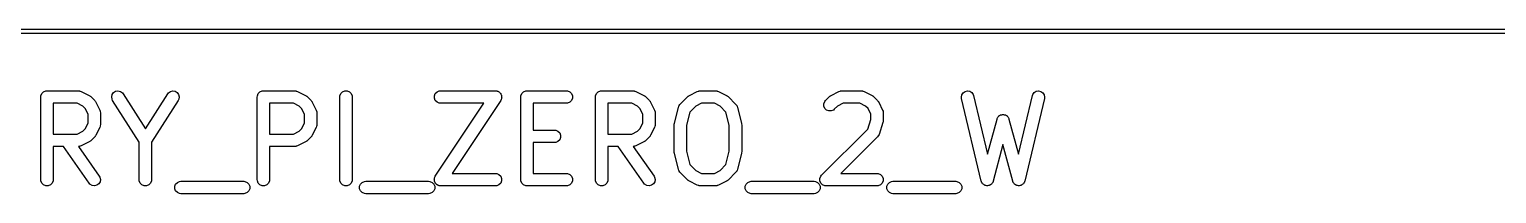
# Model space of a CAD drawing. Header units: millimetres. Extents: x 67 to 156, y -133 to -24.
# Drawn here: x 85.23 to 103, y -58.72 to -56.72 of the extents above; entities that cross this region are included whole.
import ezdxf

# ---------------------------------------------------------------- set-up
doc = ezdxf.new("R2010")
doc.units = ezdxf.units.MM
doc.layers.add('F.Courtyard', color=6, linetype='CONTINUOUS', true_color=0xff26e2)
doc.layers.add('F.Fab', color=9, linetype='CONTINUOUS', true_color=0xafafaf)

msp = doc.modelspace()

# ---------------------------------------------------------------- linework, layer by layer
at = {"layer": 'F.Courtyard', "linetype": 'CONTINUOUS'}
for p, q in [((136.75, -56.775), (70.25, -56.775)), ((70.275, -56.725), (136.725, -56.725))]:
    msp.add_line(p, q, dxfattribs=at)
at = {"layer": 'F.Fab', "linetype": 'CONTINUOUS'}
for p, q in [((85.36825, -57.545563), (85.369691, -57.530931)), ((85.36825, -58.546122), (85.36825, -57.545563)), ((85.369691, -57.530931), (85.38089, -57.503895)), ((85.38089, -57.503895), (85.401582, -57.483203)), ((85.401582, -57.483203), (85.428618, -57.472004)), ((85.428618, -57.472004), (85.44325, -57.470563)), ((85.44325, -57.470563), (85.824415, -57.470563)), ((85.824415, -57.470563), (85.839047, -57.472004)), ((85.839047, -57.472004), (85.841536, -57.473035)), ((85.841536, -57.473035), (85.844224, -57.473226)), ((85.844224, -57.473226), (85.857956, -57.478481)), ((85.857956, -57.478481), (85.953248, -57.526127)), ((85.953248, -57.526127), (85.959544, -57.53009)), ((85.959544, -57.53009), (85.961375, -57.530849)), ((85.961375, -57.530849), (85.963436, -57.53254)), ((85.963436, -57.53254), (85.965691, -57.53396)), ((85.965691, -57.53396), (85.966988, -57.535455)), ((85.966988, -57.535455), (85.972741, -57.540177)), ((85.972741, -57.540177), (86.020386, -57.587823)), ((86.225891, -57.543889), (86.232239, -57.515323)), ((86.230958, -57.572711), (86.225891, -57.543889)), ((86.237597, -57.585829), (86.230958, -57.572711)), ((86.232239, -57.515323), (86.249036, -57.49136)), ((86.249036, -57.49136), (86.273724, -57.475649)), ((86.273724, -57.475649), (86.302546, -57.470582)), ((86.302546, -57.470582), (86.331112, -57.47693)), ((86.331112, -57.47693), (86.355075, -57.493727)), ((86.355075, -57.493727), (86.364147, -57.505297)), ((86.364147, -57.505297), (86.634391, -57.929968)), ((86.634391, -57.929968), (86.904636, -57.505297)), ((86.904636, -57.505297), (86.913708, -57.493726)), ((86.913708, -57.493726), (86.937671, -57.47693)), ((86.937671, -57.47693), (86.966237, -57.470581)), ((86.966237, -57.470581), (86.995059, -57.475648)), ((86.995059, -57.475648), (87.019748, -57.491359)), ((87.019748, -57.491359), (87.036544, -57.515322)), ((87.037826, -57.57271), (87.031186, -57.585828)), ((87.036544, -57.515322), (87.042892, -57.543888)), ((87.042892, -57.543888), (87.037826, -57.57271)), ((87.988762, -57.545563), (87.990203, -57.530931)), ((87.988762, -58.546122), (87.988762, -57.545563)), ((87.990203, -57.530931), (88.001402, -57.503895)), ((88.001402, -57.503895), (88.022094, -57.483203)), ((88.022094, -57.483203), (88.04913, -57.472004)), ((88.04913, -57.472004), (88.063762, -57.470563)), ((88.063762, -57.470563), (88.444927, -57.470563)), ((88.444927, -57.470563), (88.459559, -57.472004)), ((88.459559, -57.472004), (88.462048, -57.473035)), ((88.462048, -57.473035), (88.464736, -57.473226)), ((88.464736, -57.473226), (88.478468, -57.478481)), ((88.478468, -57.478481), (88.57376, -57.526127)), ((88.57376, -57.526127), (88.580056, -57.53009)), ((88.580056, -57.53009), (88.581887, -57.530849)), ((88.581887, -57.530849), (88.583948, -57.53254)), ((88.583948, -57.53254), (88.586203, -57.53396)), ((88.586203, -57.53396), (88.5875, -57.535455)), ((88.5875, -57.535455), (88.593253, -57.540177)), ((88.593253, -57.540177), (88.640898, -57.587823)), ((88.989321, -57.545563), (88.990762, -57.530931)), ((88.989321, -58.546122), (88.989321, -57.545563)), ((88.990762, -57.530931), (89.001961, -57.503895)), ((89.001961, -57.503895), (89.022653, -57.483203)), ((89.022653, -57.483203), (89.049689, -57.472004)), ((89.049689, -57.472004), (89.078953, -57.472004)), ((89.078953, -57.472004), (89.105989, -57.483203)), ((89.105989, -57.483203), (89.126681, -57.503895)), ((89.126681, -57.503895), (89.13788, -57.530931)), ((89.13788, -57.530931), (89.139321, -57.545563)), ((89.139321, -57.545563), (89.139321, -58.546122)), ((90.134259, -57.530931), (90.145458, -57.503895)), ((90.134259, -57.560195), (90.134259, -57.530931)), ((90.145458, -57.587231), (90.134259, -57.560195)), ((90.145458, -57.503895), (90.16615, -57.483203)), ((90.16615, -57.483203), (90.193186, -57.472004)), ((90.193186, -57.472004), (90.207818, -57.470563)), ((90.207818, -57.470563), (90.874857, -57.470563)), ((90.874857, -57.470563), (90.889489, -57.472004)), ((90.889489, -57.472004), (90.896277, -57.474816)), ((90.896277, -57.474816), (90.903486, -57.476242)), ((90.903486, -57.476242), (90.909664, -57.480361)), ((90.909664, -57.480361), (90.916525, -57.483203)), ((90.916525, -57.483203), (90.92172, -57.488398)), ((90.92172, -57.488398), (90.927835, -57.492475)), ((90.927835, -57.492475), (90.931966, -57.498644)), ((90.931966, -57.498644), (90.937217, -57.503895)), ((90.937217, -57.503895), (90.940029, -57.510684)), ((90.944178, -57.574192), (90.937261, -57.587166)), ((90.940029, -57.510684), (90.944118, -57.51679)), ((90.944118, -57.51679), (90.945574, -57.52407)), ((90.945603, -57.566983), (90.944178, -57.574192)), ((90.945574, -57.52407), (90.948416, -57.530931)), ((90.948416, -57.560195), (90.945603, -57.566983)), ((90.948416, -57.530931), (90.948416, -57.538279)), ((90.948416, -57.538279), (90.949857, -57.545484)), ((90.949857, -57.545484), (90.948416, -57.552768)), ((90.948416, -57.552768), (90.948416, -57.560195)), ((91.181022, -57.545563), (91.182463, -57.530931)), ((91.181022, -58.546122), (91.181022, -57.545563)), ((91.182463, -57.530931), (91.193662, -57.503895)), ((91.193662, -57.503895), (91.214354, -57.483203)), ((91.214354, -57.483203), (91.24139, -57.472004)), ((91.24139, -57.472004), (91.256022, -57.470563)), ((91.256022, -57.470563), (91.732479, -57.470563)), ((91.732479, -57.470563), (91.747111, -57.472004)), ((91.747111, -57.472004), (91.774147, -57.483203)), ((91.774147, -57.483203), (91.794839, -57.503895)), ((91.794839, -57.503895), (91.806038, -57.530931)), ((91.806038, -57.560195), (91.794839, -57.587231)), ((91.806038, -57.530931), (91.806038, -57.560195)), ((92.08629, -57.545563), (92.087731, -57.530931)), ((92.08629, -58.546122), (92.08629, -57.545563)), ((92.087731, -57.530931), (92.09893, -57.503895)), ((92.09893, -57.503895), (92.119622, -57.483203)), ((92.119622, -57.483203), (92.146658, -57.472004)), ((92.146658, -57.472004), (92.16129, -57.470563)), ((92.16129, -57.470563), (92.542455, -57.470563)), ((92.542455, -57.470563), (92.557087, -57.472004)), ((92.557087, -57.472004), (92.559576, -57.473035)), ((92.559576, -57.473035), (92.562264, -57.473226)), ((92.562264, -57.473226), (92.575996, -57.478481)), ((92.575996, -57.478481), (92.671288, -57.526127)), ((92.671288, -57.526127), (92.677584, -57.53009)), ((92.677584, -57.53009), (92.679415, -57.530849)), ((92.679415, -57.530849), (92.681476, -57.53254)), ((92.681476, -57.53254), (92.683731, -57.53396)), ((92.683731, -57.53396), (92.685028, -57.535455)), ((92.685028, -57.535455), (92.690781, -57.540177)), ((92.690781, -57.540177), (92.738426, -57.587823)), ((93.108816, -57.635467), (93.204107, -57.540176)), ((93.204107, -57.540176), (93.209857, -57.535455)), ((93.209857, -57.535455), (93.211156, -57.533959)), ((93.211156, -57.533959), (93.21341, -57.532539)), ((93.21341, -57.532539), (93.215472, -57.530848)), ((93.215472, -57.530848), (93.217304, -57.530089)), ((93.217304, -57.530089), (93.223599, -57.526127)), ((93.223599, -57.526127), (93.318891, -57.478481)), ((93.318891, -57.478481), (93.332623, -57.473226)), ((93.332623, -57.473226), (93.33531, -57.473035)), ((93.33531, -57.473035), (93.3378, -57.472004)), ((93.3378, -57.472004), (93.352432, -57.470563)), ((93.352432, -57.470563), (93.543014, -57.470563)), ((93.543014, -57.470563), (93.557646, -57.472004)), ((93.557646, -57.472004), (93.560135, -57.473035)), ((93.560135, -57.473035), (93.562823, -57.473226)), ((93.562823, -57.473226), (93.576555, -57.478481)), ((93.576555, -57.478481), (93.671847, -57.526127)), ((93.671847, -57.526127), (93.678143, -57.53009)), ((93.678143, -57.53009), (93.679974, -57.530849)), ((93.679974, -57.530849), (93.682035, -57.53254)), ((93.682035, -57.53254), (93.68429, -57.53396)), ((93.68429, -57.53396), (93.685587, -57.535455)), ((93.685587, -57.535455), (93.691339, -57.540176)), ((93.691339, -57.540176), (93.78663, -57.635467)), ((94.871706, -57.587822), (94.919352, -57.540176)), ((94.919352, -57.540176), (94.925104, -57.535455)), ((94.925104, -57.535455), (94.926401, -57.53396)), ((94.926401, -57.53396), (94.928655, -57.532541)), ((94.928655, -57.532541), (94.930718, -57.530848)), ((94.930718, -57.530848), (94.932549, -57.530089)), ((94.932549, -57.530089), (94.938844, -57.526127)), ((94.938844, -57.526127), (95.034135, -57.478481)), ((95.034135, -57.478481), (95.047867, -57.473226)), ((95.047867, -57.473226), (95.050554, -57.473035)), ((95.050554, -57.473035), (95.053044, -57.472004)), ((95.053044, -57.472004), (95.067676, -57.470563)), ((95.067676, -57.470563), (95.305905, -57.470563)), ((95.305905, -57.470563), (95.320537, -57.472004)), ((95.320537, -57.472004), (95.323025, -57.473034)), ((95.323025, -57.473034), (95.325715, -57.473226)), ((95.325715, -57.473226), (95.339446, -57.478481)), ((95.339446, -57.478481), (95.434737, -57.526127)), ((95.434737, -57.526127), (95.441033, -57.53009)), ((95.441033, -57.53009), (95.442864, -57.530849)), ((95.442864, -57.530849), (95.444925, -57.53254)), ((95.444925, -57.53254), (95.44718, -57.53396)), ((95.44718, -57.53396), (95.448477, -57.535455)), ((95.448477, -57.535455), (95.454229, -57.540176)), ((95.454229, -57.540176), (95.501875, -57.587822)), ((96.51739, -57.548367), (96.522023, -57.519472)), ((96.519378, -57.562935), (96.51739, -57.548367)), ((96.757606, -58.563494), (96.519378, -57.562935)), ((96.522023, -57.519472), (96.537359, -57.49455)), ((96.537359, -57.49455), (96.561066, -57.477393)), ((96.561066, -57.477393), (96.589534, -57.470615)), ((96.589534, -57.470615), (96.618429, -57.475248)), ((96.618429, -57.475248), (96.643351, -57.490584)), ((96.643351, -57.490584), (96.660508, -57.514291)), ((96.660508, -57.514291), (96.665298, -57.528191)), ((96.665298, -57.528191), (96.834682, -58.239605)), ((97.207615, -58.239606), (97.377, -57.528191)), ((97.522921, -57.562934), (97.284691, -58.563494)), ((97.377, -57.528191), (97.38179, -57.514291)), ((97.38179, -57.514291), (97.398947, -57.490584)), ((97.398947, -57.490584), (97.423869, -57.475247)), ((97.423869, -57.475247), (97.452764, -57.470615)), ((97.452764, -57.470615), (97.481232, -57.477393)), ((97.481232, -57.477393), (97.504939, -57.49455)), ((97.504939, -57.49455), (97.520275, -57.519472)), ((97.520275, -57.519472), (97.524908, -57.548366)), ((97.524908, -57.548366), (97.522921, -57.562934)), ((85.80671, -57.620563), (85.51825, -57.620563)), ((85.51825, -57.620563), (85.51825, -57.994666)), ((85.875279, -57.654847), (85.80671, -57.620563)), ((85.905713, -57.685283), (85.875279, -57.654847)), ((85.939998, -57.753851), (85.905713, -57.685283)), ((85.939998, -57.861377), (85.939998, -57.753851)), ((86.020386, -57.587823), (86.025106, -57.593574)), ((86.025106, -57.593574), (86.026601, -57.594871)), ((86.026601, -57.594871), (86.028019, -57.597124)), ((86.028019, -57.597124), (86.029713, -57.599188)), ((86.029713, -57.599188), (86.030471, -57.601019)), ((86.030471, -57.601019), (86.034434, -57.607314)), ((86.034434, -57.607314), (86.08208, -57.702605)), ((86.08208, -57.702605), (86.087335, -57.716337)), ((86.087335, -57.716337), (86.087525, -57.719024)), ((86.087525, -57.719024), (86.088557, -57.721514)), ((86.088557, -57.721514), (86.089998, -57.736146)), ((86.089998, -57.736146), (86.089998, -57.879083)), ((86.559392, -58.091506), (86.237597, -57.585829)), ((87.031186, -57.585828), (86.709392, -58.091506)), ((88.427222, -57.620563), (88.138762, -57.620563)), ((88.138762, -57.620563), (88.138762, -57.994666)), ((88.495791, -57.654847), (88.427222, -57.620563)), ((88.526225, -57.685283), (88.495791, -57.654847)), ((88.56051, -57.753851), (88.526225, -57.685283)), ((88.56051, -57.861377), (88.56051, -57.753851)), ((88.640898, -57.587823), (88.645618, -57.593574)), ((88.645618, -57.593574), (88.647113, -57.594871)), ((88.647113, -57.594871), (88.648531, -57.597124)), ((88.648531, -57.597124), (88.650225, -57.599188)), ((88.650225, -57.599188), (88.650983, -57.601019)), ((88.650983, -57.601019), (88.654946, -57.607314)), ((88.654946, -57.607314), (88.702592, -57.702605)), ((88.702592, -57.702605), (88.707847, -57.716337)), ((88.707847, -57.716337), (88.708037, -57.719024)), ((88.708037, -57.719024), (88.709069, -57.721514)), ((88.709069, -57.721514), (88.71051, -57.736146)), ((88.71051, -57.736146), (88.71051, -57.879083)), ((90.145414, -58.504519), (90.734718, -57.620563)), ((90.16615, -57.607923), (90.145458, -57.587231)), ((90.193186, -57.619122), (90.16615, -57.607923)), ((90.207818, -57.620563), (90.193186, -57.619122)), ((90.734718, -57.620563), (90.207818, -57.620563)), ((90.937261, -57.587166), (90.347957, -58.471122)), ((91.732479, -57.620563), (91.331022, -57.620563)), ((91.331022, -57.620563), (91.331022, -57.94702)), ((91.747111, -57.619122), (91.732479, -57.620563)), ((91.774147, -57.607923), (91.747111, -57.619122)), ((91.794839, -57.587231), (91.774147, -57.607923)), ((92.52475, -57.620563), (92.23629, -57.620563)), ((92.23629, -57.620563), (92.23629, -57.994666)), ((92.593319, -57.654847), (92.52475, -57.620563)), ((92.623753, -57.685283), (92.593319, -57.654847)), ((92.658038, -57.753851), (92.623753, -57.685283)), ((92.658038, -57.861377), (92.658038, -57.753851)), ((92.738426, -57.587823), (92.743146, -57.593574)), ((92.743146, -57.593574), (92.744641, -57.594871)), ((92.744641, -57.594871), (92.746059, -57.597124)), ((92.746059, -57.597124), (92.747753, -57.599188)), ((92.747753, -57.599188), (92.748511, -57.601019)), ((92.748511, -57.601019), (92.752474, -57.607314)), ((92.752474, -57.607314), (92.80012, -57.702605)), ((92.80012, -57.702605), (92.805375, -57.716337)), ((92.805375, -57.716337), (92.805565, -57.719024)), ((92.805565, -57.719024), (92.806597, -57.721514)), ((92.806597, -57.721514), (92.808038, -57.736146)), ((92.808038, -57.736146), (92.808038, -57.879083)), ((93.041442, -57.860893), (93.089088, -57.670309)), ((93.089088, -57.670309), (93.094035, -57.656464)), ((93.094035, -57.656464), (93.097355, -57.651982)), ((93.097355, -57.651982), (93.099489, -57.646832)), ((93.099489, -57.646832), (93.108816, -57.635467)), ((93.229571, -57.726843), (93.189203, -57.888317)), ((93.301567, -57.654848), (93.229571, -57.726843)), ((93.370137, -57.620563), (93.301567, -57.654848)), ((93.525309, -57.620563), (93.370137, -57.620563)), ((93.593879, -57.654848), (93.525309, -57.620563)), ((93.665874, -57.726843), (93.593879, -57.654848)), ((93.706243, -57.888318), (93.665874, -57.726843)), ((93.78663, -57.635467), (93.795958, -57.646832)), ((93.795958, -57.646832), (93.798092, -57.651985)), ((93.798092, -57.651985), (93.801411, -57.656464)), ((93.801411, -57.656464), (93.806358, -57.67031)), ((93.806358, -57.67031), (93.854004, -57.860893)), ((94.85118, -57.626224), (94.862379, -57.599187)), ((94.85118, -57.655486), (94.85118, -57.626224)), ((94.862379, -57.682523), (94.85118, -57.655486)), ((94.862379, -57.599187), (94.871706, -57.587822)), ((94.883071, -57.703215), (94.862379, -57.682523)), ((94.910108, -57.714414), (94.883071, -57.703215)), ((94.93937, -57.714414), (94.910108, -57.714414)), ((94.966407, -57.703215), (94.93937, -57.714414)), ((94.977772, -57.693888), (94.966407, -57.703215)), ((95.016812, -57.654847), (94.977772, -57.693888)), ((95.085381, -57.620563), (95.016812, -57.654847)), ((95.2882, -57.620563), (95.085381, -57.620563)), ((95.356768, -57.654847), (95.2882, -57.620563)), ((95.387203, -57.685282), (95.356768, -57.654847)), ((95.421487, -57.75385), (95.387203, -57.685282)), ((95.421487, -57.819267), (95.421487, -57.75385)), ((95.501875, -57.587822), (95.506593, -57.593571)), ((95.506593, -57.593571), (95.508092, -57.594871)), ((95.508092, -57.594871), (95.509513, -57.597129)), ((95.509513, -57.597129), (95.511203, -57.599188)), ((95.511203, -57.599188), (95.51196, -57.601017)), ((95.51196, -57.601017), (95.515924, -57.607314)), ((95.515924, -57.607314), (95.563569, -57.702605)), ((95.563569, -57.702605), (95.568824, -57.716337)), ((95.568824, -57.716337), (95.569014, -57.719024)), ((95.569014, -57.719024), (95.570046, -57.721514)), ((95.570046, -57.721514), (95.571487, -57.736146)), ((95.571487, -57.736146), (95.571487, -57.831437)), ((85.875279, -57.960381), (85.905713, -57.929945)), ((85.905713, -57.929945), (85.939998, -57.861377)), ((86.08208, -57.912624), (86.034434, -58.007915)), ((86.087335, -57.898892), (86.08208, -57.912624)), ((86.087525, -57.896204), (86.087335, -57.898892)), ((86.088557, -57.893715), (86.087525, -57.896204)), ((86.089998, -57.879083), (86.088557, -57.893715)), ((88.495791, -57.960381), (88.526225, -57.929945)), ((88.526225, -57.929945), (88.56051, -57.861377)), ((88.702592, -57.912624), (88.654946, -58.007915)), ((88.707847, -57.898892), (88.702592, -57.912624)), ((88.708037, -57.896204), (88.707847, -57.898892)), ((88.709069, -57.893715), (88.708037, -57.896204)), ((88.71051, -57.879083), (88.709069, -57.893715)), ((92.593319, -57.960381), (92.623753, -57.929945)), ((92.623753, -57.929945), (92.658038, -57.861377)), ((92.80012, -57.912624), (92.752474, -58.007915)), ((92.805375, -57.898892), (92.80012, -57.912624)), ((92.805565, -57.896204), (92.805375, -57.898892)), ((92.806597, -57.893715), (92.805565, -57.896204)), ((92.808038, -57.879083), (92.806597, -57.893715)), ((93.039203, -57.879083), (93.039454, -57.876529)), ((93.039203, -58.212603), (93.039203, -57.879083)), ((93.039292, -57.875437), (93.040101, -57.869963)), ((93.039454, -57.876529), (93.039292, -57.875437)), ((93.040101, -57.869963), (93.040644, -57.864451)), ((93.040644, -57.864451), (93.041066, -57.863429)), ((93.041066, -57.863429), (93.041442, -57.860893)), ((93.189203, -57.888317), (93.189203, -58.203368)), ((93.706243, -58.203367), (93.706243, -57.888318)), ((93.854004, -57.860893), (93.854379, -57.86343)), ((93.854379, -57.86343), (93.854802, -57.864451)), ((93.854802, -57.864451), (93.855343, -57.869953)), ((93.855343, -57.869953), (93.856155, -57.875438)), ((93.856155, -57.875438), (93.855991, -57.876533)), ((93.855991, -57.876533), (93.856243, -57.879083)), ((93.856243, -57.879083), (93.856243, -58.212603)), ((94.824061, -58.493089), (95.383289, -57.93386)), ((95.383289, -57.93386), (95.421487, -57.819267)), ((95.567638, -57.855153), (95.519993, -57.998091)), ((95.569287, -57.847901), (95.567638, -57.855153)), ((95.570046, -57.846069), (95.569287, -57.847901)), ((95.570307, -57.843413), (95.570046, -57.846069)), ((95.570898, -57.840817), (95.570307, -57.843413)), ((95.571487, -57.831437), (95.570757, -57.838842)), ((95.570757, -57.838842), (95.570898, -57.840817)), ((96.834682, -58.239605), (96.948681, -57.812112)), ((96.948681, -57.812112), (96.949966, -57.808683)), ((96.949966, -57.808683), (96.950158, -57.807244)), ((96.950158, -57.807244), (96.951147, -57.805534)), ((96.951147, -57.805534), (96.953844, -57.798345)), ((96.953844, -57.798345), (96.959861, -57.790484)), ((96.959861, -57.790484), (96.96482, -57.781919)), ((96.96482, -57.781919), (96.968677, -57.778966)), ((96.968677, -57.778966), (96.971631, -57.775108)), ((96.971631, -57.775108), (96.980198, -57.770147)), ((96.980198, -57.770147), (96.988058, -57.764132)), ((96.988058, -57.764132), (96.99275, -57.76288)), ((96.99275, -57.76288), (96.996956, -57.760446)), ((96.996956, -57.760446), (97.006773, -57.759141)), ((97.006773, -57.759141), (97.016334, -57.756592)), ((97.016334, -57.756592), (97.021146, -57.757231)), ((97.021146, -57.757231), (97.025965, -57.756591)), ((97.025965, -57.756591), (97.035532, -57.759142)), ((97.035532, -57.759142), (97.045342, -57.760446)), ((97.045342, -57.760446), (97.049546, -57.76288)), ((97.049546, -57.76288), (97.05424, -57.764132)), ((97.05424, -57.764132), (97.062099, -57.770147)), ((97.062099, -57.770147), (97.070667, -57.775108)), ((97.070667, -57.775108), (97.07362, -57.778965)), ((97.07362, -57.778965), (97.077478, -57.781919)), ((97.077478, -57.781919), (97.082438, -57.790486)), ((97.082438, -57.790486), (97.088454, -57.798346)), ((97.088454, -57.798346), (97.091149, -57.805533)), ((97.091149, -57.805533), (97.09214, -57.807244)), ((97.09214, -57.807244), (97.092331, -57.808684)), ((97.092331, -57.808684), (97.093617, -57.812112)), ((97.093617, -57.812112), (97.207615, -58.239606)), ((85.51825, -57.994666), (85.80671, -57.994666)), ((85.80671, -57.994666), (85.875279, -57.960381)), ((85.953248, -58.089102), (85.857956, -58.136748)), ((85.959544, -58.085138), (85.953248, -58.089102)), ((85.961375, -58.08438), (85.959544, -58.085138)), ((85.963436, -58.082688), (85.961375, -58.08438)), ((85.965691, -58.081269), (85.963436, -58.082688)), ((85.966988, -58.079773), (85.965691, -58.081269)), ((85.972741, -58.075052), (85.966988, -58.079773)), ((86.020386, -58.027406), (85.972741, -58.075052)), ((86.025106, -58.021654), (86.020386, -58.027406)), ((86.026601, -58.020358), (86.025106, -58.021654)), ((86.028019, -58.018104), (86.026601, -58.020358)), ((86.029713, -58.016041), (86.028019, -58.018104)), ((86.030471, -58.014209), (86.029713, -58.016041)), ((86.034434, -58.007915), (86.030471, -58.014209)), ((86.559392, -58.546122), (86.559392, -58.091506)), ((86.709392, -58.091506), (86.709392, -58.546122)), ((88.138762, -57.994666), (88.427222, -57.994666)), ((88.427222, -57.994666), (88.495791, -57.960381)), ((88.57376, -58.089102), (88.478468, -58.136748)), ((88.580056, -58.085138), (88.57376, -58.089102)), ((88.581887, -58.08438), (88.580056, -58.085138)), ((88.583948, -58.082688), (88.581887, -58.08438)), ((88.586203, -58.081269), (88.583948, -58.082688)), ((88.5875, -58.079773), (88.586203, -58.081269)), ((88.593253, -58.075052), (88.5875, -58.079773)), ((88.640898, -58.027406), (88.593253, -58.075052)), ((88.645618, -58.021654), (88.640898, -58.027406)), ((88.647113, -58.020358), (88.645618, -58.021654)), ((88.648531, -58.018104), (88.647113, -58.020358)), ((88.650225, -58.016041), (88.648531, -58.018104)), ((88.650983, -58.014209), (88.650225, -58.016041)), ((88.654946, -58.007915), (88.650983, -58.014209)), ((91.331022, -57.94702), (91.589542, -57.94702)), ((91.589542, -58.09702), (91.331022, -58.09702)), ((91.331022, -58.09702), (91.331022, -58.471122)), ((91.589542, -57.94702), (91.604174, -57.948461)), ((91.604174, -58.095579), (91.589542, -58.09702)), ((91.604174, -57.948461), (91.63121, -57.95966)), ((91.63121, -58.08438), (91.604174, -58.095579)), ((91.63121, -57.95966), (91.651902, -57.980352)), ((91.651902, -58.063688), (91.63121, -58.08438)), ((91.651902, -57.980352), (91.663101, -58.007388)), ((91.663101, -58.036652), (91.651902, -58.063688)), ((91.663101, -58.007388), (91.663101, -58.036652)), ((92.23629, -57.994666), (92.52475, -57.994666)), ((92.52475, -57.994666), (92.593319, -57.960381)), ((92.671288, -58.089102), (92.575996, -58.136748)), ((92.677584, -58.085138), (92.671288, -58.089102)), ((92.679415, -58.08438), (92.677584, -58.085138)), ((92.681476, -58.082688), (92.679415, -58.08438)), ((92.683731, -58.081269), (92.681476, -58.082688)), ((92.685028, -58.079773), (92.683731, -58.081269)), ((92.690781, -58.075052), (92.685028, -58.079773)), ((92.738426, -58.027406), (92.690781, -58.075052)), ((92.743146, -58.021654), (92.738426, -58.027406)), ((92.744641, -58.020358), (92.743146, -58.021654)), ((92.746059, -58.018104), (92.744641, -58.020358)), ((92.747753, -58.016041), (92.746059, -58.018104)), ((92.748511, -58.014209), (92.747753, -58.016041)), ((92.752474, -58.007915), (92.748511, -58.014209)), ((95.501875, -58.027407), (95.05816, -58.471122)), ((95.511203, -58.016042), (95.501875, -58.027407)), ((95.512235, -58.013549), (95.511203, -58.016042)), ((95.513999, -58.011516), (95.512235, -58.013549)), ((95.519993, -57.998091), (95.513999, -58.011516)), ((85.642429, -58.144666), (85.51825, -58.144666)), ((85.51825, -58.144666), (85.51825, -58.546122)), ((85.953556, -58.589132), (85.642429, -58.144666)), ((85.839047, -58.143225), (85.825455, -58.144563)), ((85.825455, -58.144563), (86.07644, -58.503112)), ((85.841536, -58.142193), (85.839047, -58.143225)), ((85.844224, -58.142003), (85.841536, -58.142193)), ((85.857956, -58.136748), (85.844224, -58.142003)), ((88.444927, -58.144666), (88.138762, -58.144666)), ((88.138762, -58.144666), (88.138762, -58.546122)), ((88.459559, -58.143225), (88.444927, -58.144666)), ((88.462048, -58.142193), (88.459559, -58.143225)), ((88.464736, -58.142003), (88.462048, -58.142193)), ((88.478468, -58.136748), (88.464736, -58.142003)), ((92.360469, -58.144666), (92.23629, -58.144666)), ((92.23629, -58.144666), (92.23629, -58.546122)), ((92.671596, -58.589132), (92.360469, -58.144666)), ((92.557087, -58.143225), (92.543495, -58.144563)), ((92.543495, -58.144563), (92.79448, -58.503112)), ((92.559576, -58.142193), (92.557087, -58.143225)), ((92.562264, -58.142003), (92.559576, -58.142193)), ((92.575996, -58.136748), (92.562264, -58.142003)), ((93.039454, -58.215156), (93.039203, -58.212603)), ((93.039292, -58.216249), (93.039454, -58.215156)), ((93.040101, -58.221722), (93.039292, -58.216249)), ((93.040644, -58.227235), (93.040101, -58.221722)), ((93.041066, -58.228256), (93.040644, -58.227235)), ((93.041442, -58.230793), (93.041066, -58.228256)), ((93.089088, -58.421376), (93.041442, -58.230793)), ((93.189203, -58.203368), (93.229571, -58.364841)), ((93.665874, -58.364841), (93.706243, -58.203367)), ((93.854004, -58.230793), (93.806358, -58.421375)), ((93.854379, -58.228255), (93.854004, -58.230793)), ((93.854802, -58.227235), (93.854379, -58.228255)), ((93.855343, -58.221732), (93.854802, -58.227235)), ((93.856155, -58.216248), (93.855343, -58.221732)), ((93.856243, -58.212603), (93.855991, -58.215152)), ((93.855991, -58.215152), (93.856155, -58.216248)), ((97.021148, -58.122516), (96.903034, -58.565447)), ((97.139263, -58.565446), (97.021148, -58.122516)), ((93.094035, -58.435221), (93.089088, -58.421376)), ((93.097354, -58.439701), (93.094035, -58.435221)), ((93.099488, -58.444852), (93.097354, -58.439701)), ((93.108816, -58.456218), (93.099488, -58.444852)), ((93.204107, -58.55151), (93.108816, -58.456218)), ((93.229571, -58.364841), (93.301567, -58.436838)), ((93.301567, -58.436838), (93.370136, -58.471122)), ((93.52531, -58.471122), (93.593878, -58.436837)), ((93.593878, -58.436837), (93.665874, -58.364841)), ((93.786631, -58.456217), (93.691339, -58.55151)), ((93.795958, -58.444852), (93.786631, -58.456217)), ((93.798091, -58.439701), (93.795958, -58.444852)), ((93.801411, -58.435221), (93.798091, -58.439701)), ((93.806358, -58.421375), (93.801411, -58.435221)), ((85.369691, -58.560754), (85.36825, -58.546122)), ((85.38089, -58.58779), (85.369691, -58.560754)), ((85.401582, -58.608482), (85.38089, -58.58779)), ((85.428618, -58.619681), (85.401582, -58.608482)), ((85.457882, -58.619681), (85.428618, -58.619681)), ((85.484918, -58.608482), (85.457882, -58.619681)), ((85.50561, -58.58779), (85.484918, -58.608482)), ((85.516809, -58.560754), (85.50561, -58.58779)), ((85.51825, -58.546122), (85.516809, -58.560754)), ((85.963127, -58.600292), (85.953556, -58.589132)), ((85.987806, -58.616019), (85.963127, -58.600292)), ((86.016623, -58.621104), (85.987806, -58.616019)), ((86.045194, -58.614775), (86.016623, -58.621104)), ((86.069168, -58.597993), (86.045194, -58.614775)), ((86.084895, -58.573314), (86.069168, -58.597993)), ((86.07644, -58.503112), (86.083651, -58.515926)), ((86.083651, -58.515926), (86.08998, -58.544496)), ((86.08998, -58.544496), (86.084895, -58.573314)), ((86.560833, -58.560754), (86.559392, -58.546122)), ((86.572032, -58.58779), (86.560833, -58.560754)), ((86.592724, -58.608482), (86.572032, -58.58779)), ((86.61976, -58.619681), (86.592724, -58.608482)), ((86.649024, -58.619681), (86.61976, -58.619681)), ((86.67606, -58.608482), (86.649024, -58.619681)), ((86.696752, -58.58779), (86.67606, -58.608482)), ((86.707951, -58.560754), (86.696752, -58.58779)), ((86.709392, -58.546122), (86.707951, -58.560754)), ((86.989644, -58.626782), (87.000843, -58.599746)), ((86.989644, -58.656046), (86.989644, -58.626782)), ((87.000843, -58.599746), (87.021535, -58.579054)), ((87.021535, -58.579054), (87.048571, -58.567855)), ((87.048571, -58.567855), (87.063203, -58.566414)), ((87.063203, -58.566414), (87.825533, -58.566414)), ((87.825533, -58.566414), (87.840165, -58.567855)), ((87.840165, -58.567855), (87.867201, -58.579054)), ((87.867201, -58.579054), (87.887893, -58.599746)), ((87.887893, -58.599746), (87.899092, -58.626782)), ((87.899092, -58.626782), (87.899092, -58.656046)), ((87.990203, -58.560754), (87.988762, -58.546122)), ((88.001402, -58.58779), (87.990203, -58.560754)), ((88.022094, -58.608482), (88.001402, -58.58779)), ((88.04913, -58.619681), (88.022094, -58.608482)), ((88.078394, -58.619681), (88.04913, -58.619681)), ((88.10543, -58.608482), (88.078394, -58.619681)), ((88.126122, -58.58779), (88.10543, -58.608482)), ((88.137321, -58.560754), (88.126122, -58.58779)), ((88.138762, -58.546122), (88.137321, -58.560754)), ((88.990762, -58.560754), (88.989321, -58.546122)), ((89.001961, -58.58779), (88.990762, -58.560754)), ((89.022653, -58.608482), (89.001961, -58.58779)), ((89.049689, -58.619681), (89.022653, -58.608482)), ((89.078953, -58.619681), (89.049689, -58.619681)), ((89.105989, -58.608482), (89.078953, -58.619681)), ((89.126681, -58.58779), (89.105989, -58.608482)), ((89.13788, -58.560754), (89.126681, -58.58779)), ((89.139321, -58.546122), (89.13788, -58.560754)), ((89.228991, -58.626782), (89.24019, -58.599746)), ((89.228991, -58.656046), (89.228991, -58.626782)), ((89.24019, -58.599746), (89.260882, -58.579054)), ((89.260882, -58.579054), (89.287918, -58.567855)), ((89.287918, -58.567855), (89.30255, -58.566414)), ((89.30255, -58.566414), (90.06488, -58.566414)), ((90.06488, -58.566414), (90.079512, -58.567855)), ((90.079512, -58.567855), (90.106548, -58.579054)), ((90.106548, -58.579054), (90.12724, -58.599746)), ((90.12724, -58.599746), (90.138439, -58.626782)), ((90.132818, -58.546201), (90.134259, -58.538916)), ((90.134259, -58.553405), (90.132818, -58.546201)), ((90.134259, -58.53149), (90.137071, -58.524701)), ((90.134259, -58.538916), (90.134259, -58.53149)), ((90.134259, -58.560754), (90.134259, -58.553405)), ((90.1371, -58.567614), (90.134259, -58.560754)), ((90.137071, -58.524701), (90.138497, -58.517493)), ((90.138557, -58.574895), (90.1371, -58.567614)), ((90.138439, -58.626782), (90.138439, -58.656046)), ((90.138497, -58.517493), (90.145414, -58.504519)), ((90.142645, -58.581), (90.138557, -58.574895)), ((90.145458, -58.58779), (90.142645, -58.581)), ((90.150708, -58.59304), (90.145458, -58.58779)), ((90.15484, -58.59921), (90.150708, -58.59304)), ((90.160954, -58.603286), (90.15484, -58.59921)), ((90.16615, -58.608482), (90.160954, -58.603286)), ((90.17301, -58.611323), (90.16615, -58.608482)), ((90.179189, -58.615443), (90.17301, -58.611323)), ((90.186397, -58.616868), (90.179189, -58.615443)), ((90.193186, -58.619681), (90.186397, -58.616868)), ((90.207818, -58.621122), (90.193186, -58.619681)), ((90.207897, -58.621122), (90.207818, -58.621122)), ((90.874857, -58.621122), (90.207897, -58.621122)), ((90.347957, -58.471122), (90.874857, -58.471122)), ((90.874857, -58.471122), (90.889489, -58.472563)), ((90.889489, -58.619681), (90.874857, -58.621122)), ((90.889489, -58.472563), (90.916525, -58.483762)), ((90.916525, -58.608482), (90.889489, -58.619681)), ((90.916525, -58.483762), (90.937217, -58.504454)), ((90.937217, -58.58779), (90.916525, -58.608482)), ((90.937217, -58.504454), (90.948416, -58.53149)), ((90.948416, -58.560754), (90.937217, -58.58779)), ((90.948416, -58.53149), (90.948416, -58.560754)), ((91.182463, -58.560753), (91.181022, -58.546122)), ((91.182463, -58.560754), (91.182463, -58.560753)), ((91.193662, -58.58779), (91.182463, -58.560754)), ((91.214354, -58.608482), (91.193662, -58.58779)), ((91.24139, -58.619681), (91.214354, -58.608482)), ((91.256022, -58.621122), (91.24139, -58.619681)), ((91.732479, -58.621122), (91.256022, -58.621122)), ((91.331022, -58.471122), (91.732479, -58.471122)), ((91.732479, -58.471122), (91.747111, -58.472563)), ((91.747111, -58.619681), (91.732479, -58.621122)), ((91.747111, -58.472563), (91.774147, -58.483762)), ((91.774147, -58.608482), (91.747111, -58.619681)), ((91.774147, -58.483762), (91.794839, -58.504454)), ((91.794839, -58.58779), (91.774147, -58.608482)), ((91.794839, -58.504454), (91.806038, -58.53149)), ((91.806038, -58.560754), (91.794839, -58.58779)), ((91.806038, -58.53149), (91.806038, -58.560754)), ((92.087731, -58.560754), (92.08629, -58.546122)), ((92.09893, -58.58779), (92.087731, -58.560754)), ((92.119622, -58.608482), (92.09893, -58.58779)), ((92.146658, -58.619681), (92.119622, -58.608482)), ((92.175922, -58.619681), (92.146658, -58.619681)), ((92.202958, -58.608482), (92.175922, -58.619681)), ((92.22365, -58.58779), (92.202958, -58.608482)), ((92.234849, -58.560754), (92.22365, -58.58779)), ((92.23629, -58.546122), (92.234849, -58.560754)), ((92.681167, -58.600292), (92.671596, -58.589132)), ((92.705846, -58.616019), (92.681167, -58.600292)), ((92.734663, -58.621104), (92.705846, -58.616019)), ((92.763234, -58.614775), (92.734663, -58.621104)), ((92.787208, -58.597993), (92.763234, -58.614775)), ((92.802935, -58.573314), (92.787208, -58.597993)), ((92.79448, -58.503112), (92.801691, -58.515926)), ((92.801691, -58.515926), (92.80802, -58.544496)), ((92.80802, -58.544496), (92.802935, -58.573314)), ((93.20986, -58.556232), (93.204107, -58.55151)), ((93.211157, -58.557727), (93.20986, -58.556232)), ((93.213407, -58.559143), (93.211157, -58.557727)), ((93.215472, -58.560838), (93.213407, -58.559143)), ((93.217307, -58.561598), (93.215472, -58.560838)), ((93.2236, -58.565559), (93.217307, -58.561598)), ((93.318891, -58.613204), (93.2236, -58.565559)), ((93.332623, -58.618459), (93.318891, -58.613204)), ((93.33531, -58.618649), (93.332623, -58.618459)), ((93.3378, -58.619681), (93.33531, -58.618649)), ((93.352432, -58.621122), (93.3378, -58.619681)), ((93.543014, -58.621122), (93.352432, -58.621122)), ((93.370136, -58.471122), (93.52531, -58.471122)), ((93.557646, -58.619681), (93.543014, -58.621122)), ((93.560135, -58.618649), (93.557646, -58.619681)), ((93.562823, -58.618459), (93.560135, -58.618649)), ((93.576554, -58.613204), (93.562823, -58.618459)), ((93.671846, -58.565559), (93.576554, -58.613204)), ((93.678143, -58.561595), (93.671846, -58.565559)), ((93.679974, -58.560837), (93.678143, -58.561595)), ((93.682034, -58.559146), (93.679974, -58.560837)), ((93.684289, -58.557727), (93.682034, -58.559146)), ((93.685586, -58.55623), (93.684289, -58.557727)), ((93.691339, -58.55151), (93.685586, -58.55623)), ((93.898267, -58.626782), (93.909466, -58.599746)), ((93.898267, -58.656046), (93.898267, -58.626782)), ((93.909466, -58.599746), (93.930158, -58.579054)), ((93.930158, -58.579054), (93.957194, -58.567855)), ((93.957194, -58.567855), (93.971826, -58.566414)), ((93.971826, -58.566414), (94.734156, -58.566414)), ((94.734156, -58.566414), (94.748788, -58.567855)), ((94.748788, -58.567855), (94.775824, -58.579054)), ((94.775824, -58.579054), (94.796516, -58.599746)), ((94.796516, -58.599746), (94.807715, -58.626782)), ((94.803535, -58.53149), (94.814734, -58.504454)), ((94.803535, -58.560754), (94.803535, -58.53149)), ((94.814734, -58.58779), (94.803535, -58.560754)), ((94.807715, -58.626782), (94.807715, -58.656046)), ((94.814734, -58.504454), (94.824061, -58.493089)), ((94.835426, -58.608482), (94.814734, -58.58779)), ((94.862462, -58.619681), (94.835426, -58.608482)), ((94.877094, -58.621122), (94.862462, -58.619681)), ((95.496487, -58.621122), (94.877094, -58.621122)), ((95.05816, -58.471122), (95.496487, -58.471122)), ((95.496487, -58.471122), (95.511119, -58.472563)), ((95.511119, -58.619681), (95.496487, -58.621122)), ((95.511119, -58.472563), (95.538155, -58.483762)), ((95.538155, -58.608482), (95.511119, -58.619681)), ((95.538155, -58.483762), (95.558847, -58.504454)), ((95.558847, -58.58779), (95.538155, -58.608482)), ((95.558847, -58.504454), (95.570046, -58.53149)), ((95.570046, -58.560754), (95.558847, -58.58779)), ((95.570046, -58.53149), (95.570046, -58.560754)), ((95.613511, -58.626782), (95.62471, -58.599746)), ((95.613511, -58.656046), (95.613511, -58.626782)), ((95.62471, -58.599746), (95.645402, -58.579054)), ((95.645402, -58.579054), (95.672438, -58.567855)), ((95.672438, -58.567855), (95.68707, -58.566414)), ((95.68707, -58.566414), (96.4494, -58.566414)), ((96.4494, -58.566414), (96.464032, -58.567855)), ((96.464032, -58.567855), (96.491068, -58.579054)), ((96.491068, -58.579054), (96.51176, -58.599746)), ((96.51176, -58.599746), (96.522959, -58.626782)), ((96.522959, -58.626782), (96.522959, -58.656046)), ((96.759335, -58.568511), (96.757606, -58.563494)), ((96.759575, -58.570315), (96.759335, -58.568511)), ((96.760519, -58.571945), (96.759575, -58.570315)), ((96.762397, -58.577394), (96.760519, -58.571945)), ((96.768779, -58.586214), (96.762397, -58.577394)), ((96.774237, -58.59564), (96.768779, -58.586214)), ((96.777294, -58.59798), (96.774237, -58.59564)), ((96.779553, -58.601101), (96.777294, -58.59798)), ((96.788831, -58.60681), (96.779553, -58.601101)), ((96.797475, -58.613427), (96.788831, -58.60681)), ((96.801193, -58.614418), (96.797475, -58.613427)), ((96.804475, -58.616438), (96.801193, -58.614418)), ((96.815235, -58.618162), (96.804475, -58.616438)), ((96.825751, -58.620967), (96.815235, -58.618162)), ((96.829565, -58.62046), (96.825751, -58.620967)), ((96.83337, -58.62107), (96.829565, -58.62046)), ((96.843968, -58.618546), (96.83337, -58.62107)), ((96.854759, -58.617113), (96.843968, -58.618546)), ((96.85809, -58.615184), (96.854759, -58.617113)), ((96.861838, -58.614292), (96.85809, -58.615184)), ((96.870665, -58.607904), (96.861838, -58.614292)), ((96.880084, -58.602451), (96.870665, -58.607904)), ((96.882422, -58.599395), (96.880084, -58.602451)), ((96.885545, -58.597136), (96.882422, -58.599395)), ((96.891256, -58.587855), (96.885545, -58.597136)), ((96.897871, -58.579213), (96.891256, -58.587855)), ((96.899895, -58.573816), (96.897871, -58.579213)), ((96.900881, -58.572214), (96.899895, -58.573816)), ((96.901168, -58.57042), (96.900881, -58.572214)), ((96.903034, -58.565447), (96.901168, -58.57042)), ((97.141128, -58.57042), (97.139263, -58.565446)), ((97.141416, -58.572213), (97.141128, -58.57042)), ((97.142401, -58.573814), (97.141416, -58.572213)), ((97.144426, -58.579213), (97.142401, -58.573814)), ((97.151042, -58.587857), (97.144426, -58.579213)), ((97.156752, -58.597135), (97.151042, -58.587857)), ((97.159874, -58.599394), (97.156752, -58.597135)), ((97.162213, -58.60245), (97.159874, -58.599394)), ((97.171627, -58.6079), (97.162213, -58.60245)), ((97.180459, -58.614292), (97.171627, -58.6079)), ((97.184209, -58.615184), (97.180459, -58.614292)), ((97.187538, -58.617112), (97.184209, -58.615184)), ((97.198322, -58.618545), (97.187538, -58.617112)), ((97.208927, -58.62107), (97.198322, -58.618545)), ((97.212731, -58.62046), (97.208927, -58.62107)), ((97.216546, -58.620967), (97.212731, -58.62046)), ((97.227067, -58.618161), (97.216546, -58.620967)), ((97.237822, -58.616437), (97.227067, -58.618161)), ((97.241101, -58.614419), (97.237822, -58.616437)), ((97.244822, -58.613427), (97.241101, -58.614419)), ((97.253468, -58.606808), (97.244822, -58.613427)), ((97.262744, -58.601101), (97.253468, -58.606808)), ((97.265002, -58.59798), (97.262744, -58.601101)), ((97.26806, -58.59564), (97.265002, -58.59798)), ((97.273514, -58.586218), (97.26806, -58.59564)), ((97.279901, -58.577394), (97.273514, -58.586218)), ((97.281779, -58.571943), (97.279901, -58.577394)), ((97.282722, -58.570315), (97.281779, -58.571943)), ((97.282961, -58.568513), (97.282722, -58.570315)), ((97.284691, -58.563494), (97.282961, -58.568513)), ((87.000843, -58.683082), (86.989644, -58.656046)), ((87.021535, -58.703774), (87.000843, -58.683082)), ((87.048571, -58.714973), (87.021535, -58.703774)), ((87.063203, -58.716414), (87.048571, -58.714973)), ((87.825533, -58.716414), (87.063203, -58.716414)), ((87.840165, -58.714973), (87.825533, -58.716414)), ((87.867201, -58.703774), (87.840165, -58.714973)), ((87.887893, -58.683082), (87.867201, -58.703774)), ((87.899092, -58.656046), (87.887893, -58.683082)), ((89.24019, -58.683082), (89.228991, -58.656046)), ((89.260882, -58.703774), (89.24019, -58.683082)), ((89.287918, -58.714973), (89.260882, -58.703774)), ((89.30255, -58.716414), (89.287918, -58.714973)), ((90.06488, -58.716414), (89.30255, -58.716414)), ((90.079512, -58.714973), (90.06488, -58.716414)), ((90.106548, -58.703774), (90.079512, -58.714973)), ((90.12724, -58.683082), (90.106548, -58.703774)), ((90.138439, -58.656046), (90.12724, -58.683082)), ((93.909466, -58.683082), (93.898267, -58.656046)), ((93.930158, -58.703774), (93.909466, -58.683082)), ((93.957194, -58.714973), (93.930158, -58.703774)), ((93.971826, -58.716414), (93.957194, -58.714973)), ((94.734156, -58.716414), (93.971826, -58.716414)), ((94.748788, -58.714973), (94.734156, -58.716414)), ((94.775824, -58.703774), (94.748788, -58.714973)), ((94.796516, -58.683082), (94.775824, -58.703774)), ((94.807715, -58.656046), (94.796516, -58.683082)), ((95.62471, -58.683082), (95.613511, -58.656046)), ((95.645402, -58.703774), (95.62471, -58.683082)), ((95.672438, -58.714973), (95.645402, -58.703774)), ((95.68707, -58.716414), (95.672438, -58.714973)), ((96.4494, -58.716414), (95.68707, -58.716414)), ((96.464032, -58.714973), (96.4494, -58.716414)), ((96.491068, -58.703774), (96.464032, -58.714973)), ((96.51176, -58.683082), (96.491068, -58.703774)), ((96.522959, -58.656046), (96.51176, -58.683082))]:
    msp.add_line(p, q, dxfattribs=at)

doc.saveas('drawing.dxf')
